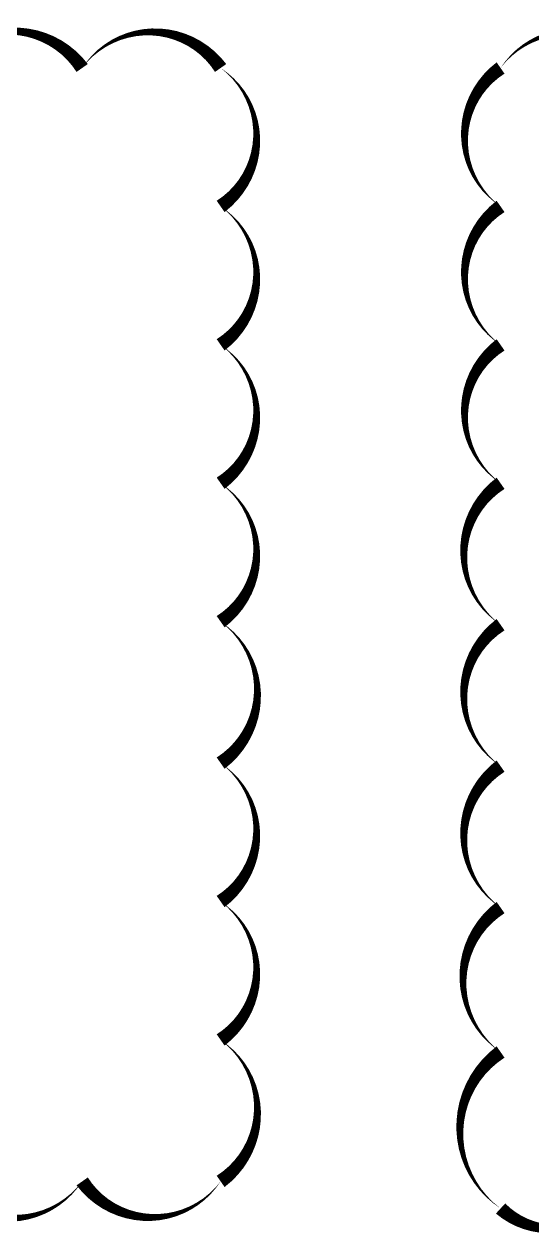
# Model space of a CAD drawing. Header units: millimetres. Extents: x -21221 to 1625077, y -149981 to 356550.
# Drawn here: x 890951 to 909386, y 210734 to 254715 of the extents above; entities that cross this region are included whole.
import ezdxf

# ---------------------------------------------------------------- set-up
doc = ezdxf.new("R2010")
doc.units = ezdxf.units.MM
doc.header["$LTSCALE"] = 1000
doc.header["$MEASUREMENT"] = 0
doc.layers.add('3- SUPPLY DUCT', color=3, linetype='CONTINUOUS')

msp = doc.modelspace()

# ---------------------------------------------------------------- linework, layer by layer
at = {"layer": '3- SUPPLY DUCT'}
for points in [[(887916.9, 253126.4, 0, 500, -0.5205671), (893055.5, 253126.4, 0, 500, -0.5205671), (898084.8, 253126.4, 0, 500, -0.5205671), (898084.8, 248101.3, 0, 500, -0.5205671), (898084.8, 243076.2, 0, 500, -0.5205671), (898084.8, 238051.1, 0, 500, -0.5205671), (898084.8, 233026, 0, 500, -0.5205671), (898084.8, 227891.7, 0, 500, -0.5205671), (898084.8, 222866.6, 0, 500, -0.5205671), (898084.8, 217841.5, 0, 500, -0.5205671), (898084.8, 212707.2, 0, 500, -0.5205671), (893055.5, 212707.2, 0, 500, -0.5205671), (887916.9, 212707.2, 0, 500, -0.5205671)], [(912734.8, 212707.2, 0, 500, -0.5205671), (908252.2, 211724, 0, 500, -0.5205671), (908252.2, 217404.5, 0, 500, -0.5205671), (908252.2, 222648.1, 0, 500, -0.5205671), (908252.2, 227782.5, 0, 500, -0.5205671), (908252.2, 232916.8, 0, 500, -0.5205671), (908252.2, 238051.1, 0, 500, -0.5205671), (908252.2, 243076.2, 0, 500, -0.5205671), (908252.2, 248101.3, 0, 500, -0.5205671), (908252.2, 253126.4, 0, 500, -0.5205671), (913281.5, 253126.4, 0, 500, -0.5205671)]]:
    msp.add_lwpolyline(points, format="xyseb", dxfattribs=at)

doc.saveas('drawing.dxf')
